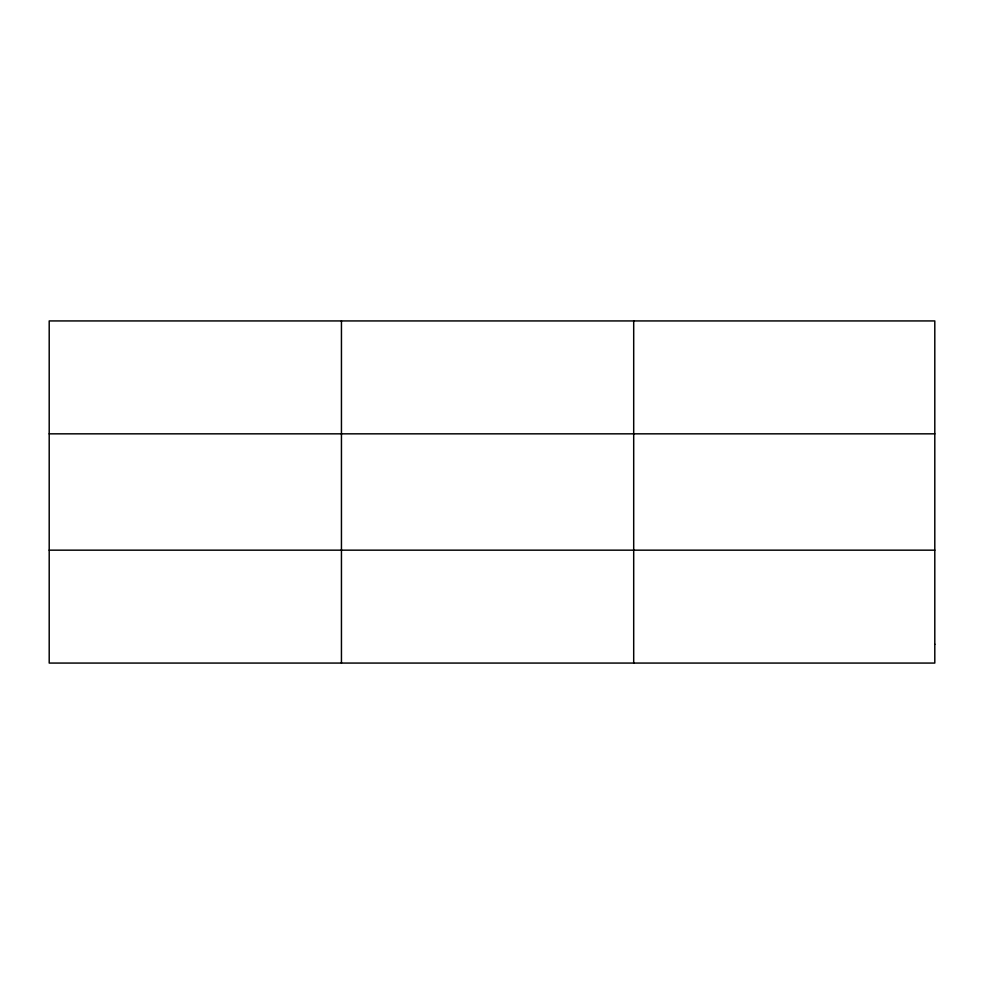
<?xml version="1.0" encoding="UTF-8"?>
<svg xmlns="http://www.w3.org/2000/svg" width="984" height="984" viewBox="0 0 984 984"><rect width="100%" height="100%" fill="white"/><g stroke="black" fill="none" stroke-linecap="round" stroke-linejoin="round"><path stroke-width="1.48" d="M341.448 320.932L341.448 663.068M633.696 320.932L633.696 663.068M49.2 433.833L934.8 433.833M49.2 550.167L934.8 550.167M934.8 644.249L934.8 663.068L49.2 663.068L49.2 320.932L934.8 320.932L934.8 644.249"/></g></svg>
